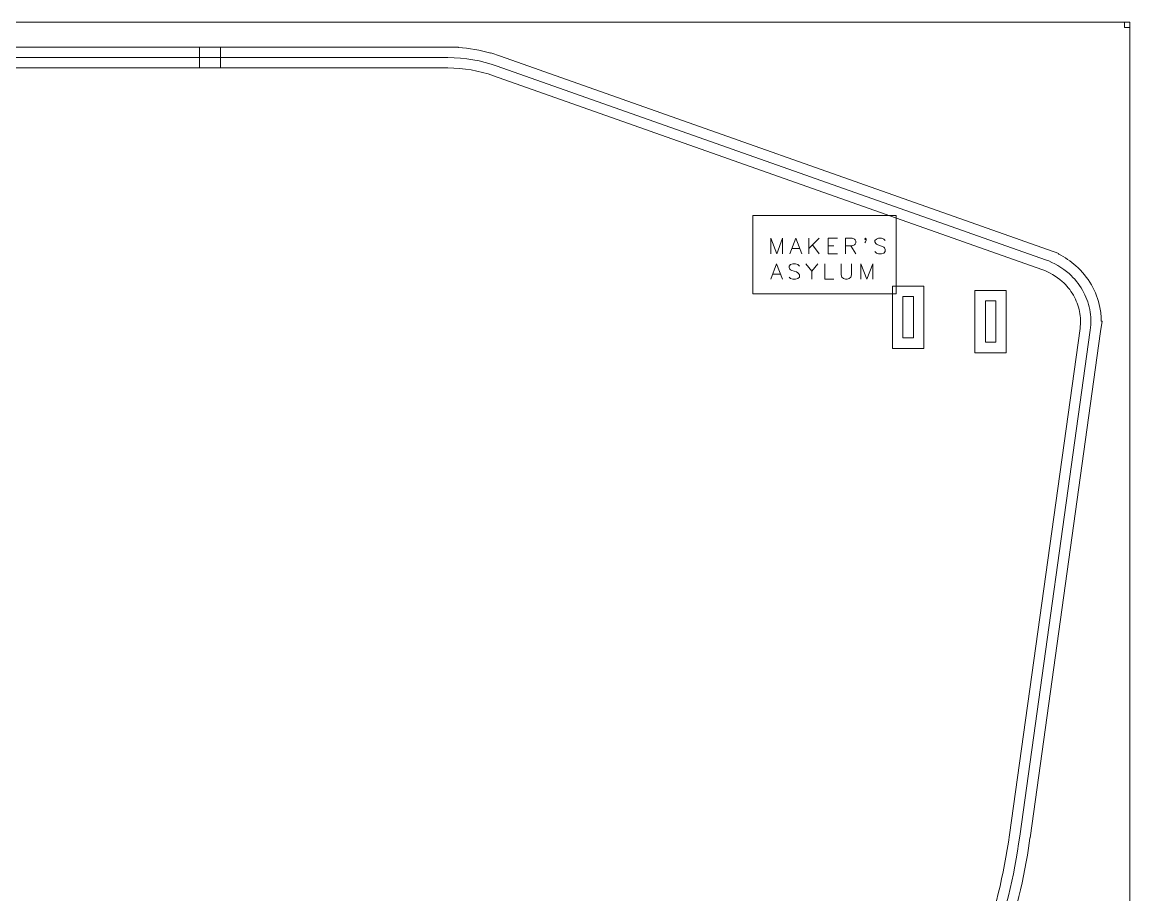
# Model space of a CAD drawing. Header units: millimetres. Extents: x -210 to 210, y -187 to 149.
# Drawn here: x -2.7 to 210.4, y -19.5 to 148.5 of the extents above; entities that cross this region are included whole.
import ezdxf

# ---------------------------------------------------------------- set-up
doc = ezdxf.new("R2010")
doc.units = ezdxf.units.MM
doc.header["$MEASUREMENT"] = 0
doc.layers.add('layer 1', color=7, linetype='Continuous')

msp = doc.modelspace()

# ---------------------------------------------------------------- linework, layer by layer
at = {"layer": 'layer 1', "color": 113, "lineweight": 18}
msp.add_open_spline([(-209.586, 148.5007), (-209.586, 148.5007), (210.414, 148.5007), (210.414, 148.5007), (210.414, 148.5007), (210.414, 148.5007), (210.414, -148.4993), (210.414, -148.4993), (210.414, -148.4993), (210.414, -148.4993), (-209.586, -148.4993), (-209.586, -148.4993), (-209.586, -148.4993), (-209.586, -148.4993), (-209.586, 148.5007), (-209.586, 148.5007)], degree=3, knots=[0, 0, 0, 0, 0.2, 0.2, 0.2, 0.2, 0.4, 0.4, 0.4, 0.4, 0.6, 0.6, 0.6, 0.6, 1, 1, 1, 1], dxfattribs=at)
at = {"layer": 'layer 1', "color": 227, "lineweight": 18}
msp.add_open_spline([(209.414, 148.5007), (209.414, 148.5007), (210.414, 148.5007), (210.414, 148.5007), (210.414, 148.5007), (210.414, 148.5007), (210.414, 147.5007), (210.414, 147.5007), (210.414, 147.5007), (210.414, 147.5007), (209.414, 147.5007), (209.414, 147.5007), (209.414, 147.5007), (209.414, 147.5007), (209.414, 148.5007), (209.414, 148.5007)], degree=3, knots=[0, 0, 0, 0, 0.2, 0.2, 0.2, 0.2, 0.4, 0.4, 0.4, 0.4, 0.6, 0.6, 0.6, 0.6, 1, 1, 1, 1], dxfattribs=at)
at = {"layer": 'layer 1', "color": 240, "lineweight": 18}
for points, knots in [([(-10.3774, 143.6105), (-10.3774, 143.6105), (-10.3774, 143.6757), (-10.3774, 143.6757), (-10.3774, 143.6757), (-10.3774, 143.6757), (35.4139, 143.6757), (35.4139, 143.6757), (35.4139, 143.6757), (35.4139, 143.6757), (35.4139, 139.6757), (35.4139, 139.6757), (35.4139, 139.6757), (35.4139, 139.6757), (-8.3774, 139.6757), (-8.3774, 139.6757), (-8.3774, 139.6757), (-11.3691, 139.6757), (-14.3307, 139.1747), (-17.1518, 138.1803), (-17.1518, 138.1803), (-17.1518, 138.1803), (-122.7101, 100.8702), (-122.7101, 100.8702), (-122.7101, 100.8702), (-123.8213, 100.4738), (-124.8671, 99.9168), (-125.8107, 99.208), (-125.8107, 99.208), (-126.7386, 98.5109), (-127.5529, 97.6778), (-128.219, 96.7271), (-128.219, 96.7271), (-128.8683, 95.8006), (-129.3639, 94.7807), (-129.6821, 93.6951), (-129.6821, 93.6951), (-130.079, 92.3413), (-130.1868, 90.9355), (-129.9979, 89.5381), (-129.9979, 89.5381), (-129.9979, 89.5381), (-116.4112, -7.9403), (-116.4112, -7.9403), (-116.4112, -7.9403), (-114.589, -21.0142), (-110.6032, -33.6336), (-104.6453, -45.415), (-104.6453, -45.415), (-98.6013, -57.3669), (-90.6514, -68.2111), (-81.152, -77.6513), (-81.152, -77.6513), (-71.4757, -87.2673), (-60.3527, -95.2701), (-48.2121, -101.4872), (-48.2121, -101.4872), (-35.8876, -107.7985), (-22.6841, -112.1848), (-9.0442, -114.5712), (-9.0442, -114.5712), (-1.04, -115.9716), (7.0766, -116.6743), (15.2026, -116.6743), (15.2026, -116.6743), (15.2026, -116.6743), (35.4139, -116.6743), (35.4139, -116.6743), (35.4139, -116.6743), (35.4139, -116.6743), (35.4139, -120.6743), (35.4139, -120.6743), (35.4139, -120.6743), (35.4139, -120.6743), (13.2026, -120.6743), (13.2026, -120.6743), (13.2026, -120.6743), (13.2026, -120.6743), (13.2026, -120.6605), (13.2026, -120.6605), (13.2026, -120.6605), (5.5144, -120.5544), (-2.1586, -119.8367), (-9.7336, -118.5114), (-9.7336, -118.5114), (-23.7681, -116.0559), (-37.3543, -111.5414), (-50.0353, -105.0476), (-50.0353, -105.0476), (-62.5432, -98.6424), (-74.0027, -90.3954), (-83.9716, -80.4885), (-83.9716, -80.4885), (-93.7744, -70.7468), (-101.9778, -59.5537), (-108.2149, -47.2202), (-108.2149, -47.2202), (-114.0703, -35.641), (-118.0822, -23.2761), (-120.0807, -10.471), (-120.0807, -10.471), (-120.0807, -10.471), (-120.0969, -10.4733), (-120.0969, -10.4733), (-120.0969, -10.4733), (-120.0969, -10.4733), (-120.3646, -8.5529), (-120.3646, -8.5529), (-120.3646, -8.5529), (-120.3674, -8.5327), (-120.3702, -8.5126), (-120.373, -8.4925), (-120.373, -8.4925), (-120.373, -8.4925), (-134.23, 90.9263), (-134.23, 90.9263), (-134.23, 90.9263), (-134.23, 90.9263), (-134.088, 90.9461), (-134.088, 90.9461), (-134.088, 90.9461), (-134.0817, 92.2536), (-133.8914, 93.5552), (-133.5207, 94.8201), (-133.5207, 94.8201), (-133.08, 96.3237), (-132.394, 97.7394), (-131.4948, 99.0227), (-131.4948, 99.0227), (-130.587, 100.3181), (-129.4777, 101.4562), (-128.2131, 102.4062), (-128.2131, 102.4062), (-127.471, 102.9636), (-126.6816, 103.4518), (-125.855, 103.8674), (-125.855, 103.8674), (-125.855, 103.8674), (-125.897, 103.9863), (-125.897, 103.9863), (-125.897, 103.9863), (-125.897, 103.9863), (-18.5062, 141.9441), (-18.5062, 141.9441), (-18.5062, 141.9441), (-18.4986, 141.9468), (-18.4909, 141.9495), (-18.4833, 141.9522), (-18.4833, 141.9522), (-18.4833, 141.9522), (-16.6205, 142.6106), (-16.6205, 142.6106), (-16.6205, 142.6106), (-16.6205, 142.6106), (-16.5984, 142.5481), (-16.5984, 142.5481), (-16.5984, 142.5481), (-14.567, 143.118), (-12.4832, 143.473), (-10.3774, 143.6105)], [0, 0, 0, 0, 0.02439024, 0.02439024, 0.02439024, 0.02439024, 0.04878049, 0.04878049, 0.04878049, 0.04878049, 0.07317073, 0.07317073, 0.07317073, 0.07317073, 0.09756098, 0.09756098, 0.09756098, 0.09756098, 0.12195122, 0.12195122, 0.12195122, 0.12195122, 0.14634146, 0.14634146, 0.14634146, 0.14634146, 0.17073171, 0.17073171, 0.17073171, 0.17073171, 0.19512195, 0.19512195, 0.19512195, 0.19512195, 0.2195122, 0.2195122, 0.2195122, 0.2195122, 0.24390244, 0.24390244, 0.24390244, 0.24390244, 0.26829268, 0.26829268, 0.26829268, 0.26829268, 0.29268293, 0.29268293, 0.29268293, 0.29268293, 0.31707317, 0.31707317, 0.31707317, 0.31707317, 0.34146341, 0.34146341, 0.34146341, 0.34146341, 0.36585366, 0.36585366, 0.36585366, 0.36585366, 0.3902439, 0.3902439, 0.3902439, 0.3902439, 0.41463415, 0.41463415, 0.41463415, 0.41463415, 0.43902439, 0.43902439, 0.43902439, 0.43902439, 0.46341463, 0.46341463, 0.46341463, 0.46341463, 0.48780488, 0.48780488, 0.48780488, 0.48780488, 0.51219512, 0.51219512, 0.51219512, 0.51219512, 0.53658537, 0.53658537, 0.53658537, 0.53658537, 0.56097561, 0.56097561, 0.56097561, 0.56097561, 0.58536585, 0.58536585, 0.58536585, 0.58536585, 0.6097561, 0.6097561, 0.6097561, 0.6097561, 0.63414634, 0.63414634, 0.63414634, 0.63414634, 0.65853659, 0.65853659, 0.65853659, 0.65853659, 0.68292683, 0.68292683, 0.68292683, 0.68292683, 0.70731707, 0.70731707, 0.70731707, 0.70731707, 0.73170732, 0.73170732, 0.73170732, 0.73170732, 0.75609756, 0.75609756, 0.75609756, 0.75609756, 0.7804878, 0.7804878, 0.7804878, 0.7804878, 0.80487805, 0.80487805, 0.80487805, 0.80487805, 0.82926829, 0.82926829, 0.82926829, 0.82926829, 0.85365854, 0.85365854, 0.85365854, 0.85365854, 0.87804878, 0.87804878, 0.87804878, 0.87804878, 0.90243902, 0.90243902, 0.90243902, 0.90243902, 0.92682927, 0.92682927, 0.92682927, 0.92682927, 0.95121951, 0.95121951, 0.95121951, 0.95121951, 1, 1, 1, 1]), ([(79.2053, 139.6757), (79.2053, 139.6757), (31.4139, 139.6757), (31.4139, 139.6757), (31.4139, 139.6757), (31.4139, 139.6757), (31.4139, 143.6757), (31.4139, 143.6757), (31.4139, 143.6757), (31.4139, 143.6757), (81.2053, 143.6757), (81.2053, 143.6757), (81.2053, 143.6757), (81.2053, 143.6757), (81.2053, 143.6105), (81.2053, 143.6105), (81.2053, 143.6105), (83.3111, 143.473), (85.3949, 143.118), (87.4263, 142.5481), (87.4263, 142.5481), (87.4263, 142.5481), (87.4484, 142.6106), (87.4484, 142.6106), (87.4484, 142.6106), (87.4484, 142.6106), (89.3112, 141.9522), (89.3112, 141.9522), (89.3112, 141.9522), (89.3188, 141.9495), (89.3265, 141.9468), (89.3341, 141.9441), (89.3341, 141.9441), (89.3341, 141.9441), (196.7249, 103.9863), (196.7249, 103.9863), (196.7249, 103.9863), (196.7249, 103.9863), (196.683, 103.8678), (196.683, 103.8678), (196.683, 103.8678), (197.897, 103.2577), (199.0282, 102.4923), (200.0469, 101.5815), (200.0469, 101.5815), (201.2226, 100.5303), (202.2262, 99.304), (203.0139, 97.9375), (203.0139, 97.9375), (203.795, 96.5826), (204.3496, 95.1143), (204.6518, 93.5801), (204.6518, 93.5801), (204.8233, 92.7095), (204.9114, 91.8284), (204.9158, 90.9461), (204.9158, 90.9461), (204.9158, 90.9461), (205.0579, 90.9263), (205.0579, 90.9263), (205.0579, 90.9263), (205.0579, 90.9263), (204.7845, 88.9645), (204.7845, 88.9645), (204.7845, 88.9645), (204.7836, 88.9581), (204.7827, 88.9517), (204.7818, 88.9453), (204.7818, 88.9453), (204.7818, 88.9453), (191.2009, -8.4925), (191.2009, -8.4925), (191.2009, -8.4925), (191.1981, -8.5127), (191.1953, -8.5329), (191.1924, -8.5531), (191.1924, -8.5531), (191.1924, -8.5531), (190.9248, -10.4733), (190.9248, -10.4733), (190.9248, -10.4733), (190.9248, -10.4733), (190.9086, -10.471), (190.9086, -10.471), (190.9086, -10.471), (189.7887, -17.6436), (188.0306, -24.7059), (185.6639, -31.5713), (185.6639, -31.5713), (181.1879, -44.5554), (174.6034, -56.6662), (166.2184, -67.544), (166.2184, -67.544), (157.6974, -78.5983), (147.4694, -88.1847), (135.955, -96.0697), (135.955, -96.0697), (124.2581, -104.0797), (111.4035, -110.2197), (97.8488, -114.3708), (97.8488, -114.3708), (84.7993, -118.3672), (71.265, -120.473), (57.6253, -120.6606), (57.6253, -120.6606), (57.6253, -120.6606), (57.6253, -120.6743), (57.6253, -120.6743), (57.6253, -120.6743), (57.6253, -120.6743), (31.4139, -120.6743), (31.4139, -120.6743), (31.4139, -120.6743), (31.4139, -120.6743), (31.4139, -116.6743), (31.4139, -116.6743), (31.4139, -116.6743), (31.4139, -116.6743), (55.6253, -116.6743), (55.6253, -116.6743), (55.6253, -116.6743), (69.5445, -116.6743), (83.3698, -114.6216), (96.6774, -110.5462), (96.6774, -110.5462), (109.845, -106.5136), (122.332, -100.5506), (133.695, -92.7693), (133.695, -92.7693), (144.8638, -85.121), (154.785, -75.8246), (163.0504, -65.102), (163.0504, -65.102), (171.1706, -54.5676), (177.5476, -42.8418), (181.8823, -30.2677), (181.8823, -30.2677), (184.3822, -23.0159), (186.1803, -15.5372), (187.2391, -7.9403), (187.2391, -7.9403), (187.2391, -7.9403), (200.8253, 89.535), (200.8253, 89.535), (200.8253, 89.535), (200.9733, 90.626), (200.94, 91.7265), (200.7272, 92.8071), (200.7272, 92.8071), (200.5098, 93.911), (200.1104, 94.9651), (199.5485, 95.9399), (199.5485, 95.9399), (198.9731, 96.938), (198.2397, 97.8316), (197.3809, 98.5993), (197.3809, 98.5993), (196.2506, 99.6098), (194.9355, 100.3762), (193.5062, 100.8814), (193.5062, 100.8814), (193.5062, 100.8814), (87.9794, 138.1804), (87.9794, 138.1804), (87.9794, 138.1804), (85.1583, 139.1748), (82.1969, 139.6757), (79.2053, 139.6757)], [0, 0, 0, 0, 0.02325581, 0.02325581, 0.02325581, 0.02325581, 0.04651163, 0.04651163, 0.04651163, 0.04651163, 0.06976744, 0.06976744, 0.06976744, 0.06976744, 0.09302326, 0.09302326, 0.09302326, 0.09302326, 0.11627907, 0.11627907, 0.11627907, 0.11627907, 0.13953488, 0.13953488, 0.13953488, 0.13953488, 0.1627907, 0.1627907, 0.1627907, 0.1627907, 0.18604651, 0.18604651, 0.18604651, 0.18604651, 0.20930233, 0.20930233, 0.20930233, 0.20930233, 0.23255814, 0.23255814, 0.23255814, 0.23255814, 0.25581395, 0.25581395, 0.25581395, 0.25581395, 0.27906977, 0.27906977, 0.27906977, 0.27906977, 0.30232558, 0.30232558, 0.30232558, 0.30232558, 0.3255814, 0.3255814, 0.3255814, 0.3255814, 0.34883721, 0.34883721, 0.34883721, 0.34883721, 0.37209302, 0.37209302, 0.37209302, 0.37209302, 0.39534884, 0.39534884, 0.39534884, 0.39534884, 0.41860465, 0.41860465, 0.41860465, 0.41860465, 0.44186047, 0.44186047, 0.44186047, 0.44186047, 0.46511628, 0.46511628, 0.46511628, 0.46511628, 0.48837209, 0.48837209, 0.48837209, 0.48837209, 0.51162791, 0.51162791, 0.51162791, 0.51162791, 0.53488372, 0.53488372, 0.53488372, 0.53488372, 0.55813953, 0.55813953, 0.55813953, 0.55813953, 0.58139535, 0.58139535, 0.58139535, 0.58139535, 0.60465116, 0.60465116, 0.60465116, 0.60465116, 0.62790698, 0.62790698, 0.62790698, 0.62790698, 0.65116279, 0.65116279, 0.65116279, 0.65116279, 0.6744186, 0.6744186, 0.6744186, 0.6744186, 0.69767442, 0.69767442, 0.69767442, 0.69767442, 0.72093023, 0.72093023, 0.72093023, 0.72093023, 0.74418605, 0.74418605, 0.74418605, 0.74418605, 0.76744186, 0.76744186, 0.76744186, 0.76744186, 0.79069767, 0.79069767, 0.79069767, 0.79069767, 0.81395349, 0.81395349, 0.81395349, 0.81395349, 0.8372093, 0.8372093, 0.8372093, 0.8372093, 0.86046512, 0.86046512, 0.86046512, 0.86046512, 0.88372093, 0.88372093, 0.88372093, 0.88372093, 0.90697674, 0.90697674, 0.90697674, 0.90697674, 0.93023256, 0.93023256, 0.93023256, 0.93023256, 0.95348837, 0.95348837, 0.95348837, 0.95348837, 1, 1, 1, 1])]:
    msp.add_open_spline(points, degree=3, knots=knots, dxfattribs=at)
at = {"layer": 'layer 1', "color": 253, "lineweight": 18}
for points, knots in [([(33.4139, 141.6757), (33.4139, 141.6757), (-8.3774, 141.6757), (-8.3774, 141.6757), (-8.3774, 141.6757), (-11.6176, 141.6757), (-14.8058, 141.1308), (-17.8397, 140.0584), (-17.8397, 140.0584), (-17.8397, 140.0584), (-123.3448, 102.7671), (-123.3448, 102.7671), (-123.3448, 102.7671), (-124.6714, 102.2981), (-125.9039, 101.6394), (-127.0119, 100.8071), (-127.0119, 100.8071), (-128.1199, 99.9747), (-129.0761, 98.9892), (-129.8569, 97.8749), (-129.8569, 97.8749), (-130.6378, 96.7606), (-131.2241, 95.5449), (-131.6014, 94.2576), (-131.6014, 94.2576), (-132.0832, 92.6138), (-132.2088, 90.9124), (-131.9731, 89.2215), (-131.9731, 89.2215), (-131.9731, 89.2215), (-118.3921, -8.2164), (-118.3921, -8.2164), (-118.3921, -8.2164), (-116.5466, -21.457), (-112.5263, -34.2626), (-106.4301, -46.3176), (-106.4301, -46.3176), (-100.3339, -58.3727), (-92.312, -69.3805), (-82.5618, -79.0699), (-82.5618, -79.0699), (-72.8117, -88.7594), (-61.5734, -96.892), (-49.1237, -103.2674), (-49.1237, -103.2674), (-36.674, -109.6428), (-23.3194, -114.104), (-9.3889, -116.5413), (-9.3889, -116.5413), (-1.2726, -117.9613), (6.9477, -118.6743), (15.2026, -118.6743), (15.2026, -118.6743), (15.2026, -118.6743), (33.4139, -118.6743), (33.4139, -118.6743), (33.4139, -118.6743), (33.4139, -118.6743), (35.4141, -118.6743), (35.4141, -118.6743), (35.4141, -118.6743), (35.4141, -118.6743), (55.6253, -118.6743), (55.6253, -118.6743), (55.6253, -118.6743), (69.7939, -118.6743), (83.788, -116.5852), (97.2631, -112.4585), (97.2631, -112.4585), (110.7382, -108.3317), (123.3624, -102.269), (134.825, -94.4195), (134.825, -94.4195), (146.2876, -86.5699), (156.3063, -77.127), (164.6344, -66.323), (164.6344, -66.323), (172.9624, -55.5191), (179.3948, -43.6202), (183.7731, -30.9195), (183.7731, -30.9195), (186.324, -23.5197), (188.1448, -15.9307), (189.22, -8.2164), (189.22, -8.2164), (189.22, -8.2164), (202.801, 89.2215), (202.801, 89.2215), (202.801, 89.2215), (202.9856, 90.5456), (202.9481, 91.8805), (202.6895, 93.1936), (202.6895, 93.1936), (202.4309, 94.5066), (201.9576, 95.7653), (201.2812, 96.9387), (201.2812, 96.9387), (200.6048, 98.1121), (199.7419, 99.1714), (198.7139, 100.0904), (198.7139, 100.0904), (197.4011, 101.264), (195.8669, 102.1683), (194.1727, 102.7671), (194.1727, 102.7671), (194.1727, 102.7671), (88.6676, 140.0584), (88.6676, 140.0584), (88.6676, 140.0584), (85.6337, 141.1308), (82.4455, 141.6757), (79.2053, 141.6757), (79.2053, 141.6757), (79.2053, 141.6757), (35.4141, 141.6757), (35.4141, 141.6757), (35.4141, 141.6757), (35.4141, 141.6757), (33.4139, 141.6757), (33.4139, 141.6757)], [0, 0, 0, 0, 0.03225806, 0.03225806, 0.03225806, 0.03225806, 0.06451613, 0.06451613, 0.06451613, 0.06451613, 0.09677419, 0.09677419, 0.09677419, 0.09677419, 0.12903226, 0.12903226, 0.12903226, 0.12903226, 0.16129032, 0.16129032, 0.16129032, 0.16129032, 0.19354839, 0.19354839, 0.19354839, 0.19354839, 0.22580645, 0.22580645, 0.22580645, 0.22580645, 0.25806452, 0.25806452, 0.25806452, 0.25806452, 0.29032258, 0.29032258, 0.29032258, 0.29032258, 0.32258065, 0.32258065, 0.32258065, 0.32258065, 0.35483871, 0.35483871, 0.35483871, 0.35483871, 0.38709677, 0.38709677, 0.38709677, 0.38709677, 0.41935484, 0.41935484, 0.41935484, 0.41935484, 0.4516129, 0.4516129, 0.4516129, 0.4516129, 0.48387097, 0.48387097, 0.48387097, 0.48387097, 0.51612903, 0.51612903, 0.51612903, 0.51612903, 0.5483871, 0.5483871, 0.5483871, 0.5483871, 0.58064516, 0.58064516, 0.58064516, 0.58064516, 0.61290323, 0.61290323, 0.61290323, 0.61290323, 0.64516129, 0.64516129, 0.64516129, 0.64516129, 0.67741935, 0.67741935, 0.67741935, 0.67741935, 0.70967742, 0.70967742, 0.70967742, 0.70967742, 0.74193548, 0.74193548, 0.74193548, 0.74193548, 0.77419355, 0.77419355, 0.77419355, 0.77419355, 0.80645161, 0.80645161, 0.80645161, 0.80645161, 0.83870968, 0.83870968, 0.83870968, 0.83870968, 0.87096774, 0.87096774, 0.87096774, 0.87096774, 0.90322581, 0.90322581, 0.90322581, 0.90322581, 0.93548387, 0.93548387, 0.93548387, 0.93548387, 1, 1, 1, 1]), ([(166.7607, 95.7063), (166.7607, 95.7063), (166.7607, 87.7063), (166.7607, 87.7063), (166.7607, 87.7063), (166.7607, 87.7063), (168.7608, 87.7063), (168.7608, 87.7063), (168.7608, 87.7063), (168.7608, 87.7063), (168.7608, 95.7063), (168.7608, 95.7063), (168.7608, 95.7063), (168.7608, 95.7063), (166.7607, 95.7063), (166.7607, 95.7063)], [0, 0, 0, 0, 0.2, 0.2, 0.2, 0.2, 0.4, 0.4, 0.4, 0.4, 0.6, 0.6, 0.6, 0.6, 1, 1, 1, 1]), ([(182.6141, 94.8755), (182.6141, 94.8755), (182.6141, 86.8755), (182.6141, 86.8755), (182.6141, 86.8755), (182.6141, 86.8755), (184.6141, 86.8755), (184.6141, 86.8755), (184.6141, 86.8755), (184.6141, 86.8755), (184.6141, 94.8755), (184.6141, 94.8755), (184.6141, 94.8755), (184.6141, 94.8755), (182.6141, 94.8755), (182.6141, 94.8755)], [0, 0, 0, 0, 0.2, 0.2, 0.2, 0.2, 0.4, 0.4, 0.4, 0.4, 0.6, 0.6, 0.6, 0.6, 1, 1, 1, 1])]:
    msp.add_open_spline(points, degree=3, knots=knots, dxfattribs=at)
at = {"layer": 'layer 1', "color": 250, "lineweight": 18}
for points, knots in [([(137.8383, 111.2802), (137.8383, 111.2802), (165.4388, 111.2802), (165.4388, 111.2802), (165.4388, 111.2802), (165.4388, 111.2802), (165.4388, 96.173), (165.4388, 96.173), (165.4388, 96.173), (165.4388, 96.173), (137.8383, 96.173), (137.8383, 96.173), (137.8383, 96.173), (137.8383, 96.173), (137.8383, 111.2802), (137.8383, 111.2802)], [0, 0, 0, 0, 0.2, 0.2, 0.2, 0.2, 0.4, 0.4, 0.4, 0.4, 0.6, 0.6, 0.6, 0.6, 1, 1, 1, 1]), ([(166.7607, 97.7063), (167.4274, 97.7063), (168.0941, 97.7063), (168.7608, 97.7063), (168.7608, 97.7063), (168.7608, 97.7063), (170.7608, 97.7063), (170.7608, 97.7063), (170.7608, 97.7063), (170.7608, 97.7063), (170.7608, 95.7063), (170.7608, 95.7063), (170.7608, 95.7063), (170.7608, 93.0396), (170.7608, 90.373), (170.7608, 87.7063), (170.7608, 87.7063), (170.7608, 87.7063), (170.7608, 85.7063), (170.7608, 85.7063), (170.7608, 85.7063), (170.7608, 85.7063), (168.7608, 85.7063), (168.7608, 85.7063), (168.7608, 85.7063), (168.0941, 85.7063), (167.4274, 85.7063), (166.7607, 85.7063), (166.7607, 85.7063), (166.7607, 85.7063), (164.7607, 85.7063), (164.7607, 85.7063), (164.7607, 85.7063), (164.7607, 85.7063), (164.7607, 87.7063), (164.7607, 87.7063), (164.7607, 87.7063), (164.7607, 90.373), (164.7607, 93.0396), (164.7607, 95.7063), (164.7607, 95.7063), (164.7607, 95.7063), (164.7607, 97.7063), (164.7607, 97.7063), (164.7607, 97.7063), (164.7607, 97.7063), (166.7607, 97.7063), (166.7607, 97.7063)], [0, 0, 0, 0, 0.07692308, 0.07692308, 0.07692308, 0.07692308, 0.15384615, 0.15384615, 0.15384615, 0.15384615, 0.23076923, 0.23076923, 0.23076923, 0.23076923, 0.30769231, 0.30769231, 0.30769231, 0.30769231, 0.38461538, 0.38461538, 0.38461538, 0.38461538, 0.46153846, 0.46153846, 0.46153846, 0.46153846, 0.53846154, 0.53846154, 0.53846154, 0.53846154, 0.61538462, 0.61538462, 0.61538462, 0.61538462, 0.69230769, 0.69230769, 0.69230769, 0.69230769, 0.76923077, 0.76923077, 0.76923077, 0.76923077, 0.84615385, 0.84615385, 0.84615385, 0.84615385, 1, 1, 1, 1]), ([(182.6141, 96.8755), (183.2808, 96.8755), (183.9474, 96.8755), (184.6141, 96.8755), (184.6141, 96.8755), (184.6141, 96.8755), (186.6141, 96.8755), (186.6141, 96.8755), (186.6141, 96.8755), (186.6141, 96.8755), (186.6141, 94.8755), (186.6141, 94.8755), (186.6141, 94.8755), (186.6141, 92.2088), (186.6141, 89.5422), (186.6141, 86.8755), (186.6141, 86.8755), (186.6141, 86.8755), (186.6141, 84.8755), (186.6141, 84.8755), (186.6141, 84.8755), (186.6141, 84.8755), (184.6141, 84.8755), (184.6141, 84.8755), (184.6141, 84.8755), (183.9474, 84.8755), (183.2808, 84.8755), (182.6141, 84.8755), (182.6141, 84.8755), (182.6141, 84.8755), (180.6141, 84.8755), (180.6141, 84.8755), (180.6141, 84.8755), (180.6141, 84.8755), (180.6141, 86.8755), (180.6141, 86.8755), (180.6141, 86.8755), (180.6141, 89.5422), (180.6141, 92.2088), (180.6141, 94.8755), (180.6141, 94.8755), (180.6141, 94.8755), (180.6141, 96.8755), (180.6141, 96.8755), (180.6141, 96.8755), (180.6141, 96.8755), (182.6141, 96.8755), (182.6141, 96.8755)], [0, 0, 0, 0, 0.07692308, 0.07692308, 0.07692308, 0.07692308, 0.15384615, 0.15384615, 0.15384615, 0.15384615, 0.23076923, 0.23076923, 0.23076923, 0.23076923, 0.30769231, 0.30769231, 0.30769231, 0.30769231, 0.38461538, 0.38461538, 0.38461538, 0.38461538, 0.46153846, 0.46153846, 0.46153846, 0.46153846, 0.53846154, 0.53846154, 0.53846154, 0.53846154, 0.61538462, 0.61538462, 0.61538462, 0.61538462, 0.69230769, 0.69230769, 0.69230769, 0.69230769, 0.76923077, 0.76923077, 0.76923077, 0.76923077, 0.84615385, 0.84615385, 0.84615385, 0.84615385, 1, 1, 1, 1])]:
    msp.add_open_spline(points, degree=3, knots=knots, dxfattribs=at)
at = {"layer": 'layer 1', "color": 7, "lineweight": 18}
for points, knots in [([(143.5912, 103.9179), (143.5912, 103.9179), (143.5912, 106.8916), (143.5912, 106.8916), (143.5912, 106.8916), (143.5912, 106.8916), (142.459, 103.9179), (142.459, 103.9179), (142.459, 103.9179), (142.459, 103.9179), (141.3268, 106.8916), (141.3268, 106.8916), (141.3268, 106.8916), (141.3268, 106.8916), (141.3268, 103.9179), (141.3268, 103.9179)], [0, 0, 0, 0, 0.2, 0.2, 0.2, 0.2, 0.4, 0.4, 0.4, 0.4, 0.6, 0.6, 0.6, 0.6, 1, 1, 1, 1]), ([(147.2638, 103.9179), (147.2638, 103.9179), (146.1316, 106.8916), (146.1316, 106.8916), (146.1316, 106.8916), (146.1316, 106.8916), (144.9994, 103.9179), (144.9994, 103.9179)], [0, 0, 0, 0, 0.33333333, 0.33333333, 0.33333333, 0.33333333, 1, 1, 1, 1]), ([(154.1822, 106.8916), (154.1822, 106.8916), (152.3401, 106.8916), (152.3401, 106.8916), (152.3401, 106.8916), (152.3401, 106.8916), (152.3401, 103.9179), (152.3401, 103.9179), (152.3401, 103.9179), (152.3401, 103.9179), (154.1822, 103.9179), (154.1822, 103.9179)], [0, 0, 0, 0, 0.25, 0.25, 0.25, 0.25, 0.5, 0.5, 0.5, 0.5, 1, 1, 1, 1]), ([(155.7251, 105.4721), (155.7251, 105.4721), (157.0011, 105.4721), (157.0011, 105.4721), (157.0011, 105.4721), (157.0011, 105.4721), (157.4234, 105.6159), (157.4234, 105.6159), (157.4234, 105.6159), (157.4234, 105.6159), (157.5672, 105.7596), (157.5672, 105.7596), (157.5672, 105.7596), (157.5672, 105.7596), (157.711, 106.0381), (157.711, 106.0381), (157.711, 106.0381), (157.711, 106.0381), (157.711, 106.3256), (157.711, 106.3256), (157.711, 106.3256), (157.711, 106.3256), (157.5672, 106.6041), (157.5672, 106.6041), (157.5672, 106.6041), (157.5672, 106.6041), (157.4234, 106.7478), (157.4234, 106.7478), (157.4234, 106.7478), (157.4234, 106.7478), (157.0011, 106.8916), (157.0011, 106.8916), (157.0011, 106.8916), (157.0011, 106.8916), (155.7251, 106.8916), (155.7251, 106.8916), (155.7251, 106.8916), (155.7251, 106.8916), (155.7251, 103.9179), (155.7251, 103.9179)], [0, 0, 0, 0, 0.09090909, 0.09090909, 0.09090909, 0.09090909, 0.18181818, 0.18181818, 0.18181818, 0.18181818, 0.27272727, 0.27272727, 0.27272727, 0.27272727, 0.36363636, 0.36363636, 0.36363636, 0.36363636, 0.45454545, 0.45454545, 0.45454545, 0.45454545, 0.54545455, 0.54545455, 0.54545455, 0.54545455, 0.63636364, 0.63636364, 0.63636364, 0.63636364, 0.72727273, 0.72727273, 0.72727273, 0.72727273, 0.81818182, 0.81818182, 0.81818182, 0.81818182, 1, 1, 1, 1]), ([(159.5415, 106.6041), (159.5415, 106.6041), (159.3977, 106.7478), (159.3977, 106.7478), (159.3977, 106.7478), (159.3977, 106.7478), (159.5415, 106.8916), (159.5415, 106.8916), (159.5415, 106.8916), (159.5415, 106.8916), (159.6853, 106.7478), (159.6853, 106.7478), (159.6853, 106.7478), (159.6853, 106.7478), (159.6853, 106.4648), (159.6853, 106.4648), (159.6853, 106.4648), (159.6853, 106.4648), (159.5415, 106.1819), (159.5415, 106.1819), (159.5415, 106.1819), (159.5415, 106.1819), (159.3977, 106.0381), (159.3977, 106.0381)], [0, 0, 0, 0, 0.14285714, 0.14285714, 0.14285714, 0.14285714, 0.28571429, 0.28571429, 0.28571429, 0.28571429, 0.42857143, 0.42857143, 0.42857143, 0.42857143, 0.57142857, 0.57142857, 0.57142857, 0.57142857, 0.71428571, 0.71428571, 0.71428571, 0.71428571, 1, 1, 1, 1]), ([(163.3533, 106.4648), (163.3533, 106.4648), (163.0703, 106.7478), (163.0703, 106.7478), (163.0703, 106.7478), (163.0703, 106.7478), (162.6435, 106.8916), (162.6435, 106.8916), (162.6435, 106.8916), (162.6435, 106.8916), (162.0774, 106.8916), (162.0774, 106.8916), (162.0774, 106.8916), (162.0774, 106.8916), (161.655, 106.7478), (161.655, 106.7478), (161.655, 106.7478), (161.655, 106.7478), (161.3721, 106.4648), (161.3721, 106.4648), (161.3721, 106.4648), (161.3721, 106.4648), (161.3721, 106.1819), (161.3721, 106.1819), (161.3721, 106.1819), (161.3721, 106.1819), (161.5113, 105.8989), (161.5113, 105.8989), (161.5113, 105.8989), (161.5113, 105.8989), (161.655, 105.7596), (161.655, 105.7596), (161.655, 105.7596), (161.655, 105.7596), (161.9381, 105.6159), (161.9381, 105.6159), (161.9381, 105.6159), (161.9381, 105.6159), (162.7872, 105.3329), (162.7872, 105.3329), (162.7872, 105.3329), (162.7872, 105.3329), (163.0703, 105.1936), (163.0703, 105.1936), (163.0703, 105.1936), (163.0703, 105.1936), (163.2096, 105.0499), (163.2096, 105.0499), (163.2096, 105.0499), (163.2096, 105.0499), (163.3533, 104.7669), (163.3533, 104.7669), (163.3533, 104.7669), (163.3533, 104.7669), (163.3533, 104.3424), (163.3533, 104.3424), (163.3533, 104.3424), (163.3533, 104.3424), (163.0703, 104.0594), (163.0703, 104.0594), (163.0703, 104.0594), (163.0703, 104.0594), (162.6435, 103.9179), (162.6435, 103.9179), (162.6435, 103.9179), (162.6435, 103.9179), (162.0774, 103.9179), (162.0774, 103.9179), (162.0774, 103.9179), (162.0774, 103.9179), (161.655, 104.0594), (161.655, 104.0594), (161.655, 104.0594), (161.655, 104.0594), (161.3721, 104.3424), (161.3721, 104.3424)], [0, 0, 0, 0, 0.05, 0.05, 0.05, 0.05, 0.1, 0.1, 0.1, 0.1, 0.15, 0.15, 0.15, 0.15, 0.2, 0.2, 0.2, 0.2, 0.25, 0.25, 0.25, 0.25, 0.3, 0.3, 0.3, 0.3, 0.35, 0.35, 0.35, 0.35, 0.4, 0.4, 0.4, 0.4, 0.45, 0.45, 0.45, 0.45, 0.5, 0.5, 0.5, 0.5, 0.55, 0.55, 0.55, 0.55, 0.6, 0.6, 0.6, 0.6, 0.65, 0.65, 0.65, 0.65, 0.7, 0.7, 0.7, 0.7, 0.75, 0.75, 0.75, 0.75, 0.8, 0.8, 0.8, 0.8, 0.85, 0.85, 0.85, 0.85, 0.9, 0.9, 0.9, 0.9, 1, 1, 1, 1]), ([(143.5707, 99.0024), (143.5707, 99.0024), (142.4385, 101.9761), (142.4385, 101.9761), (142.4385, 101.9761), (142.4385, 101.9761), (141.3063, 99.0024), (141.3063, 99.0024)], [0, 0, 0, 0, 0.33333333, 0.33333333, 0.33333333, 0.33333333, 1, 1, 1, 1]), ([(146.8164, 101.5493), (146.8164, 101.5493), (146.5334, 101.8323), (146.5334, 101.8323), (146.5334, 101.8323), (146.5334, 101.8323), (146.1067, 101.9761), (146.1067, 101.9761), (146.1067, 101.9761), (146.1067, 101.9761), (145.5405, 101.9761), (145.5405, 101.9761), (145.5405, 101.9761), (145.5405, 101.9761), (145.1182, 101.8323), (145.1182, 101.8323), (145.1182, 101.8323), (145.1182, 101.8323), (144.8351, 101.5493), (144.8351, 101.5493), (144.8351, 101.5493), (144.8351, 101.5493), (144.8351, 101.2664), (144.8351, 101.2664), (144.8351, 101.2664), (144.8351, 101.2664), (144.9744, 100.9834), (144.9744, 100.9834), (144.9744, 100.9834), (144.9744, 100.9834), (145.1182, 100.8441), (145.1182, 100.8441), (145.1182, 100.8441), (145.1182, 100.8441), (145.4012, 100.7004), (145.4012, 100.7004), (145.4012, 100.7004), (145.4012, 100.7004), (146.2504, 100.4174), (146.2504, 100.4174), (146.2504, 100.4174), (146.2504, 100.4174), (146.5334, 100.2781), (146.5334, 100.2781), (146.5334, 100.2781), (146.5334, 100.2781), (146.6727, 100.1344), (146.6727, 100.1344), (146.6727, 100.1344), (146.6727, 100.1344), (146.8164, 99.8514), (146.8164, 99.8514), (146.8164, 99.8514), (146.8164, 99.8514), (146.8164, 99.4269), (146.8164, 99.4269), (146.8164, 99.4269), (146.8164, 99.4269), (146.5334, 99.1439), (146.5334, 99.1439), (146.5334, 99.1439), (146.5334, 99.1439), (146.1067, 99.0024), (146.1067, 99.0024), (146.1067, 99.0024), (146.1067, 99.0024), (145.5405, 99.0024), (145.5405, 99.0024), (145.5405, 99.0024), (145.5405, 99.0024), (145.1182, 99.1439), (145.1182, 99.1439), (145.1182, 99.1439), (145.1182, 99.1439), (144.8351, 99.4269), (144.8351, 99.4269)], [0, 0, 0, 0, 0.05, 0.05, 0.05, 0.05, 0.1, 0.1, 0.1, 0.1, 0.15, 0.15, 0.15, 0.15, 0.2, 0.2, 0.2, 0.2, 0.25, 0.25, 0.25, 0.25, 0.3, 0.3, 0.3, 0.3, 0.35, 0.35, 0.35, 0.35, 0.4, 0.4, 0.4, 0.4, 0.45, 0.45, 0.45, 0.45, 0.5, 0.5, 0.5, 0.5, 0.55, 0.55, 0.55, 0.55, 0.6, 0.6, 0.6, 0.6, 0.65, 0.65, 0.65, 0.65, 0.7, 0.7, 0.7, 0.7, 0.75, 0.75, 0.75, 0.75, 0.8, 0.8, 0.8, 0.8, 0.85, 0.85, 0.85, 0.85, 0.9, 0.9, 0.9, 0.9, 1, 1, 1, 1]), ([(148.0808, 101.9761), (148.0808, 101.9761), (149.2131, 100.5566), (149.2131, 100.5566), (149.2131, 100.5566), (149.2131, 100.5566), (149.2131, 99.0024), (149.2131, 99.0024)], [0, 0, 0, 0, 0.33333333, 0.33333333, 0.33333333, 0.33333333, 1, 1, 1, 1]), ([(151.7489, 101.9761), (151.7489, 101.9761), (151.7489, 99.0024), (151.7489, 99.0024), (151.7489, 99.0024), (151.7489, 99.0024), (153.4473, 99.0024), (153.4473, 99.0024)], [0, 0, 0, 0, 0.33333333, 0.33333333, 0.33333333, 0.33333333, 1, 1, 1, 1]), ([(154.8554, 101.9761), (154.8554, 101.9761), (154.8554, 99.8514), (154.8554, 99.8514), (154.8554, 99.8514), (154.8554, 99.8514), (154.9992, 99.4269), (154.9992, 99.4269), (154.9992, 99.4269), (154.9992, 99.4269), (155.2822, 99.1439), (155.2822, 99.1439), (155.2822, 99.1439), (155.2822, 99.1439), (155.7091, 99.0024), (155.7091, 99.0024), (155.7091, 99.0024), (155.7091, 99.0024), (155.9876, 99.0024), (155.9876, 99.0024), (155.9876, 99.0024), (155.9876, 99.0024), (156.4144, 99.1439), (156.4144, 99.1439), (156.4144, 99.1439), (156.4144, 99.1439), (156.6975, 99.4269), (156.6975, 99.4269), (156.6975, 99.4269), (156.6975, 99.4269), (156.8413, 99.8514), (156.8413, 99.8514), (156.8413, 99.8514), (156.8413, 99.8514), (156.8413, 101.9761), (156.8413, 101.9761)], [0, 0, 0, 0, 0.1, 0.1, 0.1, 0.1, 0.2, 0.2, 0.2, 0.2, 0.3, 0.3, 0.3, 0.3, 0.4, 0.4, 0.4, 0.4, 0.5, 0.5, 0.5, 0.5, 0.6, 0.6, 0.6, 0.6, 0.7, 0.7, 0.7, 0.7, 0.8, 0.8, 0.8, 0.8, 1, 1, 1, 1]), ([(160.9317, 99.0024), (160.9317, 99.0024), (160.9317, 101.9761), (160.9317, 101.9761), (160.9317, 101.9761), (160.9317, 101.9761), (159.7995, 99.0024), (159.7995, 99.0024), (159.7995, 99.0024), (159.7995, 99.0024), (158.6673, 101.9761), (158.6673, 101.9761), (158.6673, 101.9761), (158.6673, 101.9761), (158.6673, 99.0024), (158.6673, 99.0024)], [0, 0, 0, 0, 0.2, 0.2, 0.2, 0.2, 0.4, 0.4, 0.4, 0.4, 0.6, 0.6, 0.6, 0.6, 1, 1, 1, 1])]:
    msp.add_open_spline(points, degree=3, knots=knots, dxfattribs=at)
for points in [[(148.6675, 106.8916), (148.6675, 106.8916), (148.6675, 103.9179), (148.6675, 103.9179)], [(150.6533, 106.8916), (150.6533, 106.8916), (148.6675, 104.9061), (148.6675, 104.9061)], [(145.4217, 104.9061), (145.4217, 104.9061), (146.8415, 104.9061), (146.8415, 104.9061)], [(149.3774, 105.6159), (149.3774, 105.6159), (150.6533, 103.9179), (150.6533, 103.9179)], [(152.3401, 105.4721), (152.3401, 105.4721), (153.4723, 105.4721), (153.4723, 105.4721)], [(156.718, 105.4721), (156.718, 105.4721), (157.711, 103.9179), (157.711, 103.9179)], [(150.3453, 101.9761), (150.3453, 101.9761), (149.2131, 100.5566), (149.2131, 100.5566)], [(141.7286, 99.9906), (141.7286, 99.9906), (143.1483, 99.9906), (143.1483, 99.9906)]]:
    msp.add_open_spline(points, degree=3, dxfattribs=at)

doc.saveas('drawing.dxf')
